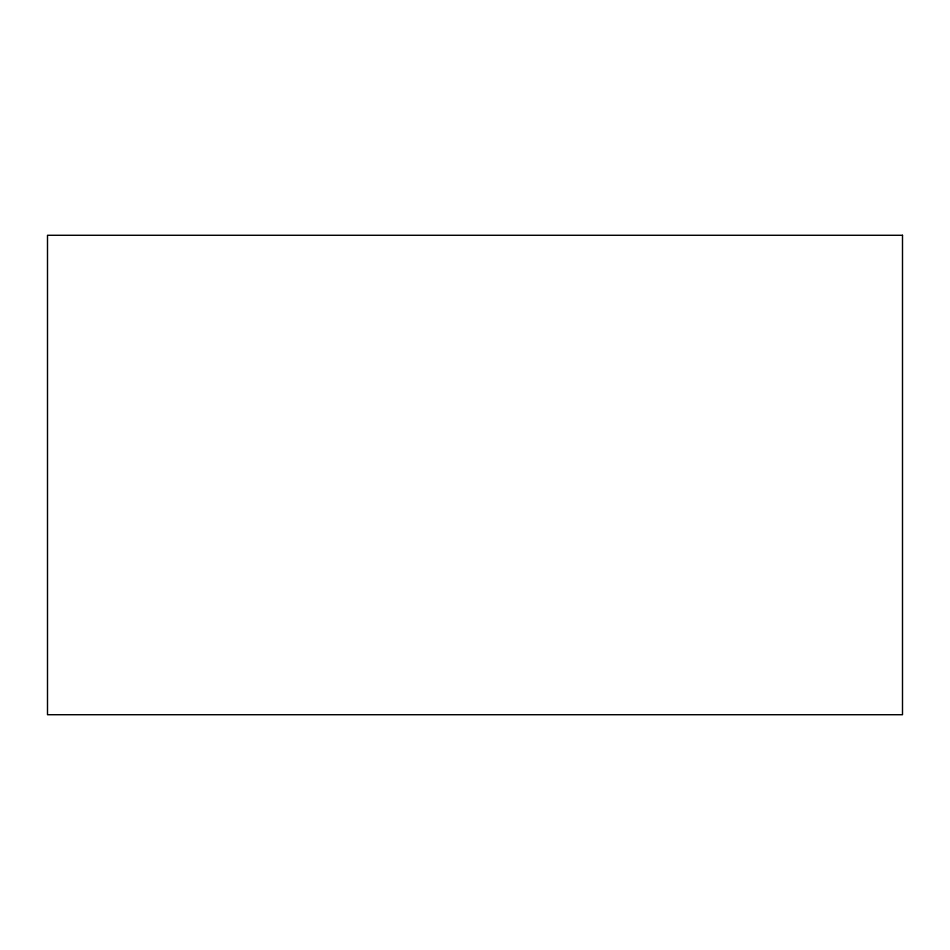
<?xml version="1.0" encoding="UTF-8"?>
<svg xmlns="http://www.w3.org/2000/svg" width="950" height="950" viewBox="0 0 950 950"><rect width="100%" height="100%" fill="white"/><g stroke="black" fill="none" stroke-linecap="round" stroke-linejoin="round"><path stroke-width="1.43" d="M902.5 235.279L47.5 235.279L47.5 714.721L902.5 714.721L902.5 235.279"/></g></svg>
